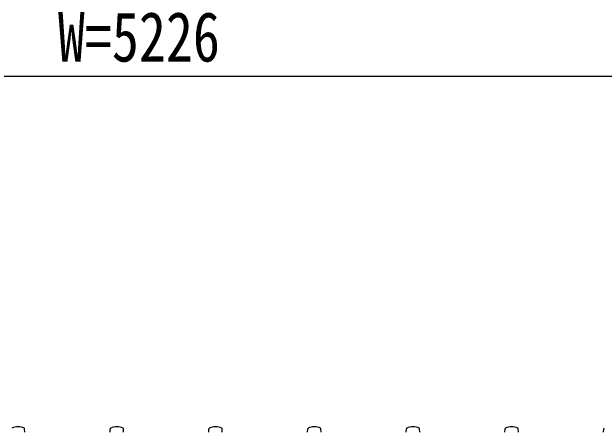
# Model space of a CAD drawing. Units: millimetres, scale not verified. Extents: x -16820 to 16820, y -11880 to 11880.
# Drawn here: x -5367 to -4317, y 6097 to 6841 of the extents above; entities that cross this region are included whole.
import ezdxf
from ezdxf.enums import TextEntityAlignment as Align

# ---------------------------------------------------------------- set-up
doc = ezdxf.new("R2010")
doc.units = ezdxf.units.MM
doc.header["$LTSCALE"] = 50
doc.layers.add('0-4_YKK_13', color=4, linetype='Continuous')
doc.layers.add('0-6_YKK_D', color=6, linetype='Continuous')
doc.styles.add('ＭＳ ゴシック', font='')
doc.styles.get('ＭＳ ゴシック').set_extended_font_data('MS Gothic')

msp = doc.modelspace()

# ---------------------------------------------------------------- linework, layer by layer
at = {"layer": '0-4_YKK_13'}
for p, q in [((-5343.42, 6097.32), (-5343.8, 6103.45)), ((-5192.42, 6097.32), (-5192.05, 6103.45)), ((-5168.42, 6097.32), (-5168.8, 6103.45)), ((-5017.42, 6097.32), (-5017.05, 6103.45)), ((-4993.42, 6097.32), (-4993.8, 6103.45)), ((-4842.42, 6097.32), (-4842.05, 6103.45)), ((-4818.42, 6097.32), (-4818.8, 6103.45)), ((-4667.42, 6097.32), (-4667.05, 6103.45)), ((-4643.42, 6097.32), (-4643.8, 6103.45)), ((-4492.42, 6097.32), (-4492.05, 6103.45)), ((-4468.42, 6097.32), (-4468.8, 6103.45)), ((-4317.42, 6097.32), (-4317.05, 6103.45))]:
    msp.add_line(p, q, dxfattribs=at)
for centre, radius, start, end in [((-5355.42, 6083.11), 23.89, 62.3399, 117.6601), ((-5344.8, 6103.39), 1, 3.5, 62.3399), ((-5191.05, 6103.39), 1, 117.6601, 176.5), ((-5180.42, 6083.11), 23.89, 62.3399, 117.6601), ((-5169.8, 6103.39), 1, 3.5, 62.3399), ((-5016.05, 6103.39), 1, 117.6601, 176.5), ((-5005.42, 6083.11), 23.89, 62.3399, 117.6601), ((-4994.8, 6103.39), 1, 3.5, 62.3399), ((-4841.05, 6103.39), 1, 117.6601, 176.5), ((-4830.42, 6083.11), 23.89, 62.3399, 117.6601), ((-4819.8, 6103.39), 1, 3.5, 62.3399), ((-4666.05, 6103.39), 1, 117.6601, 176.5), ((-4655.42, 6083.11), 23.89, 62.3399, 117.6601), ((-4644.8, 6103.39), 1, 3.5, 62.3399), ((-4491.05, 6103.39), 1, 117.6601, 176.5), ((-4480.42, 6083.11), 23.89, 62.3399, 117.6601), ((-4469.8, 6103.39), 1, 3.5, 62.3399), ((-4316.05, 6103.39), 1, 117.6601, 176.5)]:
    msp.add_arc(centre, radius, start, end, dxfattribs=at)
at = {"layer": '0-6_YKK_D'}
msp.add_line((-2547.92, 6727), (-7573.92, 6727), dxfattribs=at)

# ---------------------------------------------------------------- texts
at = {"layer": '0-6_YKK_D', "style": 'ＭＳ ゴシック', "width": 0.8}
msp.add_text('W=5226', height=87.98, dxfattribs=at).set_placement((-5284.92, 6727), align=Align.BOTTOM_LEFT)

doc.saveas('drawing.dxf')
